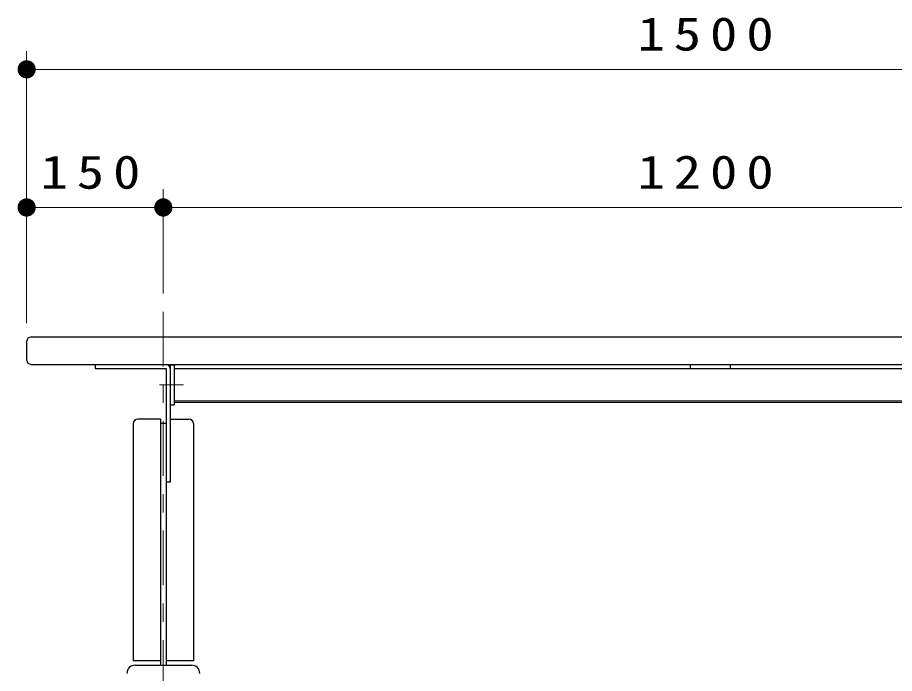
# Model space of a CAD drawing. Units: millimetres on the paper, scale 1:20. Extents: x -767 to 0, y -77 to 257.
# Drawn here: x -285.36 to -237.24, y 113.9 to 149.87 of the extents above; entities that cross this region are included whole.
import ezdxf

# ---------------------------------------------------------------- set-up
doc = ezdxf.new("R2010")
doc.units = ezdxf.units.MM
doc.linetypes.add('USER2', pattern=[6, 3, -1, 1, -1])
doc.layers.add('LY_1', color=7, linetype='Continuous', lineweight=25)
doc.styles.add('ＭＳ ゴシック', font='')
doc.styles.get('ＭＳ ゴシック').set_extended_font_data('MS Gothic')

# ---------------------------------------------------------------- blocks, each defined once
blk = doc.blocks.new('filled_dot')
at = {"color": 0, "linetype": 'Continuous', "lineweight": -2, "const_width": 1.25}
blk.add_lwpolyline([(-0.625, 0, 1), (0.625, 0, 1)], format="xyb", close=True, dxfattribs=at)

msp = doc.modelspace()

# ---------------------------------------------------------------- linework, layer by layer
at = {"layer": 'LY_1', "lineweight": 13}
for p, q in [((-284.857, 133.103), (-284.857, 148.03)), ((-284.857, 147.03), (-209.857, 147.03)), ((-277.357, 134.737), (-277.357, 140.456)), ((-284.857, 139.456), (-277.357, 139.456)), ((-277.357, 139.456), (-217.357, 139.456)), ((-276.757, 128.86), (-217.957, 128.86))]:
    msp.add_line(p, q, dxfattribs=at)
at = {"layer": 'LY_1', "linetype": 'USER2', "lineweight": 13}
for p, q in [((-277.357, 133.737), (-277.357, 103.529)), ((-277.565, 129.728), (-276.258, 129.728))]:
    msp.add_line(p, q, dxfattribs=at)
at = {"layer": 'LY_1'}
for p, q in [((-284.607, 132.353), (-210.107, 132.353)), ((-284.857, 132.103), (-284.857, 131.103)), ((-284.607, 130.853), (-210.107, 130.853)), ((-281.095, 130.853), (-281.095, 130.628)), ((-281.095, 130.628), (-277.207, 130.628)), ((-277.207, 130.628), (-277.207, 114.353)), ((-276.982, 130.828), (-276.757, 130.828)), ((-276.982, 130.828), (-276.982, 124.397)), ((-276.757, 130.828), (-276.757, 128.628)), ((-276.757, 130.628), (-217.957, 130.628)), ((-248.457, 130.853), (-248.457, 130.628)), ((-246.257, 130.853), (-246.257, 130.628)), ((-276.982, 128.628), (-276.757, 128.628)), ((-276.757, 128.781), (-217.957, 128.781)), ((-279.007, 127.603), (-279.007, 114.603)), ((-277.507, 127.853), (-278.757, 127.853)), ((-277.507, 127.853), (-277.507, 114.353)), ((-277.207, 127.603), (-277.507, 127.603)), ((-276.982, 127.853), (-275.957, 127.853)), ((-275.707, 127.603), (-275.707, 114.603)), ((-276.982, 124.397), (-277.207, 124.397)), ((-277.507, 114.603), (-279.007, 114.603)), ((-275.707, 114.603), (-277.207, 114.603)), ((-278.907, 114.353), (-275.807, 114.353))]:
    msp.add_line(p, q, dxfattribs=at)
for centre, radius, start, end in [((-284.607, 132.103), 0.25, 90, 180), ((-284.607, 131.103), 0.25, 180, 270), ((-277.207, 130.628), 0.225, 0, 90), ((-278.757, 127.603), 0.25, 90, 180), ((-275.957, 127.603), 0.25, 0, 90), ((-278.907, 113.903), 0.45, 90, 180), ((-275.807, 113.903), 0.45, 0, 90)]:
    msp.add_arc(centre, radius, start, end, dxfattribs=at)

# ---------------------------------------------------------------- block references
at = {"layer": 'LY_1', "lineweight": 13, "xscale": 0.4, "yscale": 0.4}
for p in [(-284.857, 147.03), (-284.857, 139.456)]:
    msp.add_blockref('filled_dot', p, dxfattribs=at)
at = {"layer": 'LY_1', "lineweight": 13, "xscale": 0.4, "yscale": 0.4, "rotation": 180}
msp.add_blockref('filled_dot', (-277.357, 139.456), dxfattribs=at)

# ---------------------------------------------------------------- texts
at = {"layer": 'LY_1', "char_height": 1.833, "attachment_point": 8, "style": 'ＭＳ ゴシック'}
for s, insert in [('\\T1.33;\\W1.2;1500', (-247.357, 148.03)), ('\\T1.33;\\W1.2;150', (-281.107, 140.456)), ('\\T1.33;\\W1.2;1200', (-247.357, 140.456))]:
    msp.add_mtext(s, dxfattribs=dict(at, insert=insert))

doc.saveas('drawing.dxf')
